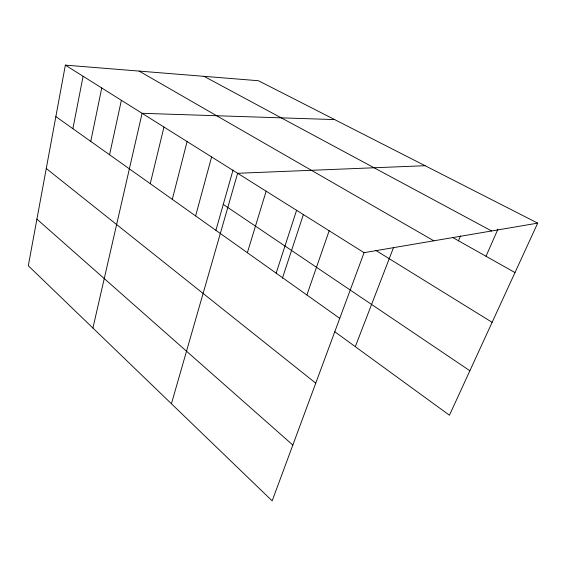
<?xml version="1.0" encoding="UTF-8"?>
<svg xmlns="http://www.w3.org/2000/svg" width="566" height="566" viewBox="0 0 566 566"><rect width="100%" height="100%" fill="white"/><g stroke="black" fill="none" stroke-linecap="round" stroke-linejoin="round"><path stroke-width="0.85" d="M537.7 223.131L258.436 80.726L65.366 65.132L28.3 265.751L272.161 500.868L364.072 252.677L537.7 223.131L449.446 415.225L334.867 331.796M72.88 128.701L83.096 76.269M90.765 141.408L101.746 87.971M109.571 154.773L121.379 100.302M92.916 328.047L142.094 113.306L334.676 119.596M150.252 183.688L163.963 127.039M172.305 199.359L187.098 141.564M195.624 215.929L211.606 156.952M215.908 230.305L233.065 169.963M171.427 403.742L237.621 173.288L425.087 165.704M247.363 252.698L266.14 191.195M276.151 273.159L296.591 210.304M282.399 278.217L303.418 214.436M306.885 294.999L329.157 230.751M355.299 346.675L393.356 247.986M458.481 240.769L460.526 235.909M486.024 256.271L497.917 229.18M204.022 76.332L491.628 230.97M452.489 237.395L514.982 272.571M139.123 71.09L433.832 240.805M375.902 250.462L492.123 322.323M65.366 65.132L364.072 252.677M223.273 204.418L469.879 370.751M55.857 116.596L339.749 318.361M46.271 168.505L315.75 383.168M36.91 219.141L292.834 445.046"/></g></svg>
